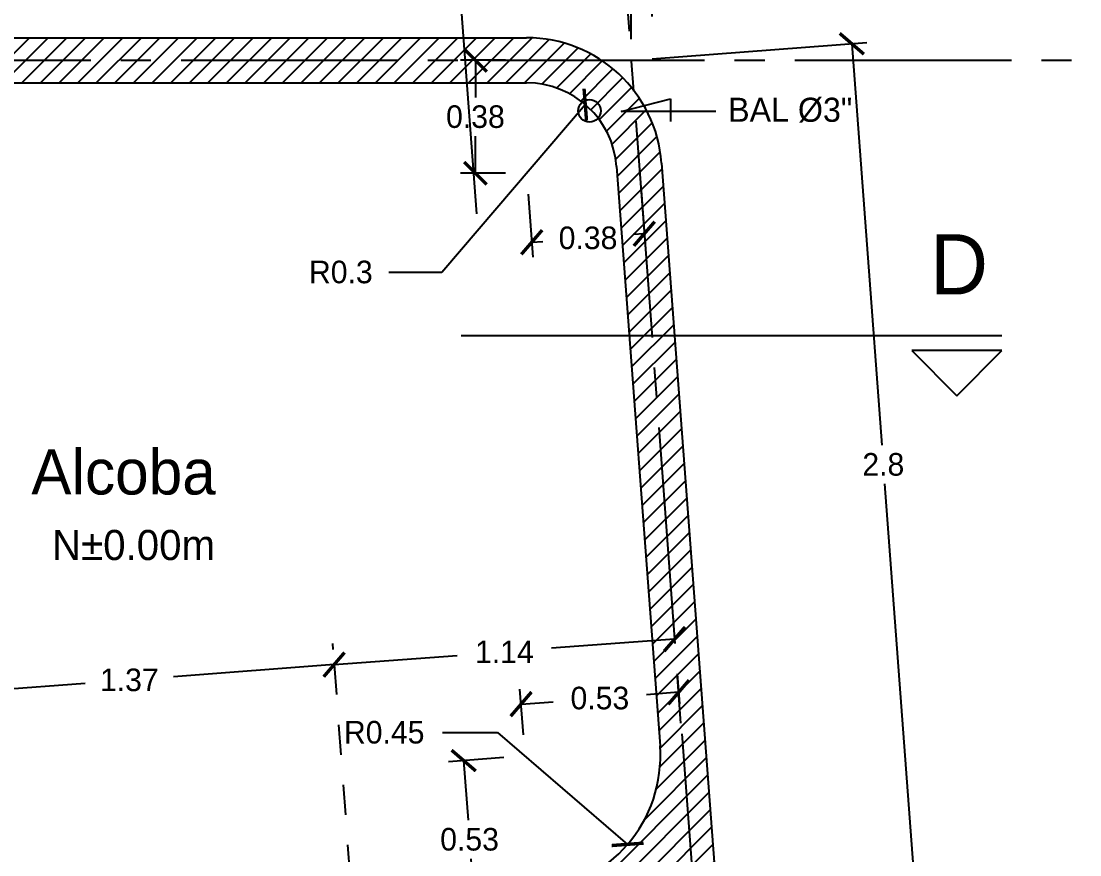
# Model space of a CAD drawing. Extents: x 132.5 to 215, y 54.5 to 129.7.
# Drawn here: x 158.165 to 161.683, y 121.577 to 124.346 of the extents above; entities that cross this region are included whole.
import ezdxf

# ---------------------------------------------------------------- set-up
doc = ezdxf.new("R2010")
doc.units = 0
doc.header["$LTSCALE"] = 0.06
doc.header["$MEASUREMENT"] = 0
doc.header["$PDMODE"] = 34
doc.header["$PDSIZE"] = -5
doc.linetypes.add('ACAD_ISO04W100', pattern=[30.5, 24, -3, 0.5, -3])
doc.layers.get('0').update_dxf_attribs({"linetype": 'CONTINUOUS'})
doc.layers.get('DEFPOINTS').update_dxf_attribs({"linetype": 'CONTINUOUS'})
for name, color, linetype in [('COTAS', 7, 'CONTINUOUS'), ('EJES', 1, 'ACAD_ISO04W100'), ('L005', 46, 'CONTINUOUS'), ('L02', 2, 'CONTINUOUS'), ('L025', 4, 'CONTINUOUS'), ('L05', 3, 'CONTINUOUS'), ('L07', 20, 'CONTINUOUS')]:
    doc.layers.add(name, color=color, linetype=linetype)
doc.styles.add('STYLE3', font='stylu.ttf')
doc.styles.add('STYLE4', font='stylu.ttf')
doc.dimstyles.new('ISO-25', dxfattribs={"dimtxt": 0.075, "dimasz": 0.075, "dimexe": 0.05, "dimexo": 0.07, "dimgap": 0.025, "dimtad": 0, "dimtih": 1, "dimtoh": 1, "dimdsep": 46, "dimtxsty": 'STYLE3', "dimblk1": 'ARCHTICK', "dimblk2": 'ARCHTICK', "dimsah": 1, "dimcen": 1, "dimadec": 0, "dimazin": 0, "dimtfac": 1, "dimtmove": 1, "dimatfit": 3, "dimldrblk": 'ARCHTICK', "dimfxl": 1, "dimtolj": 1, "dimtzin": 0, "dimarcsym": 0})

# ---------------------------------------------------------------- blocks, each defined once
blk = doc.blocks.new('_ARCHTICK')
at = {"color": 0, "linetype": 'ByBlock', "const_width": 0.15}
blk.add_lwpolyline([(-0.5, -0.5), (0.5, 0.5)], dxfattribs=at)
blk = doc.blocks.new('*D66')
at = {"color": 0, "linetype": 'ByBlock'}
for p, q in [((159.105, 92.7964), (159.1065, 92.7764)), ((157.9732, 92.7115), (157.9747, 92.6915)), ((159.1103, 92.7266), (158.7009, 92.6959)), ((157.9785, 92.6417), (158.3878, 92.6724))]:
    blk.add_line(p, q, dxfattribs=at)
at = {"layer": 'DEFPOINTS', "color": 0, "linetype": 'ByBlock'}
for p in [(159.1103, 92.7266), (159.1103, 92.7266), (157.9785, 92.6417)]:
    blk.add_point(p, dxfattribs=at)
at = {"color": 0, "linetype": 'ByBlock', "xscale": 0.075, "yscale": 0.075, "zscale": 0.075}
for p, rotation in [((159.1103, 92.7266), 4.289153328819137), ((157.9785, 92.6417), 184.2891533288192)]:
    blk.add_blockref('_ARCHTICK', p, dxfattribs=dict(at, rotation=rotation))
at = {"color": 0, "linetype": 'ByBlock', "insert": (158.5444, 92.6841), "char_height": 0.075, "attachment_point": 5, "style": 'STYLE3'}
blk.add_mtext('\\A1;1.14', dxfattribs=at)
blk = doc.blocks.new('*D64')
at = {"color": 0, "linetype": 'ByBlock'}
for p, q in [((159.1312, 92.4474), (159.1198, 92.5997)), ((158.6077, 92.4081), (158.5963, 92.5604)), ((159.1235, 92.5498), (159.0169, 92.5418)), ((158.6, 92.5106), (158.7066, 92.5186))]:
    blk.add_line(p, q, dxfattribs=at)
at = {"layer": 'DEFPOINTS', "color": 0, "linetype": 'ByBlock'}
for p in [(159.1235, 92.5498), (159.1365, 92.3776), (158.6129, 92.3383)]:
    blk.add_point(p, dxfattribs=at)
at = {"color": 0, "linetype": 'ByBlock', "xscale": 0.075, "yscale": 0.075, "zscale": 0.075}
for p, rotation in [((159.1235, 92.5498), 4.289153328814684), ((158.6, 92.5106), 184.2891533288147)]:
    blk.add_blockref('_ARCHTICK', p, dxfattribs=dict(at, rotation=rotation))
at = {"color": 0, "linetype": 'ByBlock', "insert": (158.8618, 92.5302), "char_height": 0.075, "attachment_point": 5, "style": 'STYLE3'}
blk.add_mtext('\\A1;0.53', dxfattribs=at)
blk = doc.blocks.new('*D19')
at = {"color": 0, "linetype": 'ByBlock'}
for p, q in [((153.0357, 94.7936), (153.0357, 95.6364)), ((159.0357, 94.7936), (159.0357, 95.6364)), ((153.0357, 95.5864), (155.8763, 95.5864)), ((159.0357, 95.5864), (156.1951, 95.5864))]:
    blk.add_line(p, q, dxfattribs=at)
at = {"layer": 'DEFPOINTS', "color": 0, "linetype": 'ByBlock'}
for p in [(159.0357, 95.5864), (153.0357, 94.7236), (159.0357, 94.7236)]:
    blk.add_point(p, dxfattribs=at)
at = {"color": 0, "linetype": 'ByBlock', "xscale": 0.075, "yscale": 0.075, "zscale": 0.075, "rotation": 180}
blk.add_blockref('_ARCHTICK', (153.0357, 95.5864), dxfattribs=at)
at = {"color": 0, "linetype": 'ByBlock', "xscale": 0.075, "yscale": 0.075, "zscale": 0.075}
blk.add_blockref('_ARCHTICK', (159.0357, 95.5864), dxfattribs=at)
at = {"color": 0, "linetype": 'ByBlock', "insert": (156.0357, 95.5864), "char_height": 0.075, "attachment_point": 5, "style": 'STYLE3'}
blk.add_mtext('\\A1;6.00', dxfattribs=at)
blk = doc.blocks.new('*D40')
at = {"color": 0, "linetype": 'ByBlock'}
for p, q in [((158.337, 93.9452), (158.8133, 94.5015)), ((158.1601, 93.9452), (158.337, 93.9452))]:
    blk.add_line(p, q, dxfattribs=at)
at = {"layer": 'DEFPOINTS', "color": 0, "linetype": 'ByBlock'}
for p in [(158.8133, 94.5015), (158.6182, 94.2736)]:
    blk.add_point(p, dxfattribs=at)
at = {"color": 0, "linetype": 'ByBlock', "xscale": 0.075, "yscale": 0.075, "zscale": 0.075, "rotation": 49.42856211923262}
blk.add_blockref('_ARCHTICK', (158.8133, 94.5015), dxfattribs=at)
at = {"color": 0, "linetype": 'ByBlock', "insert": (158.0009, 93.9452), "char_height": 0.075, "attachment_point": 5, "style": 'STYLE3'}
blk.add_mtext('\\A1;R0.3', dxfattribs=at)
blk = doc.blocks.new('*D38')
at = {"color": 0, "linetype": 'ByBlock'}
for p, q in [((158.5482, 94.6486), (158.3982, 94.6486)), ((158.4482, 94.6486), (158.4482, 94.5252)), ((158.4482, 94.2736), (158.4482, 94.397)), ((158.5482, 94.2736), (158.3982, 94.2736))]:
    blk.add_line(p, q, dxfattribs=at)
at = {"layer": 'DEFPOINTS', "color": 0, "linetype": 'ByBlock'}
for p in [(158.4482, 94.6486), (158.6182, 94.6486), (158.6182, 94.2736)]:
    blk.add_point(p, dxfattribs=at)
at = {"color": 0, "linetype": 'ByBlock', "xscale": 0.075, "yscale": 0.075, "zscale": 0.075}
for p, rotation in [((158.4482, 94.6486), 90), ((158.4482, 94.2736), 270)]:
    blk.add_blockref('_ARCHTICK', p, dxfattribs=dict(at, rotation=rotation))
at = {"color": 0, "linetype": 'ByBlock', "insert": (158.4482, 94.4611), "char_height": 0.075, "attachment_point": 5, "style": 'STYLE3'}
blk.add_mtext('\\A1;0.38', dxfattribs=at)
blk = doc.blocks.new('*D67')
at = {"color": 0, "linetype": 'ByBlock'}
for p, q in [((157.9732, 92.7115), (157.9747, 92.6915)), ((157.9785, 92.6417), (157.4442, 92.6016)), ((156.612, 92.6094), (156.6135, 92.5895)), ((156.6173, 92.5396), (157.1515, 92.5797))]:
    blk.add_line(p, q, dxfattribs=at)
at = {"layer": 'DEFPOINTS', "color": 0, "linetype": 'ByBlock'}
for p in [(157.9785, 92.6417), (157.9785, 92.6417), (156.6173, 92.5396)]:
    blk.add_point(p, dxfattribs=at)
at = {"color": 0, "linetype": 'ByBlock', "xscale": 0.075, "yscale": 0.075, "zscale": 0.075}
for p, rotation in [((157.9785, 92.6417), 4.289153328820333), ((156.6173, 92.5396), 184.2891533288203)]:
    blk.add_blockref('_ARCHTICK', p, dxfattribs=dict(at, rotation=rotation))
at = {"color": 0, "linetype": 'ByBlock', "insert": (157.2979, 92.5906), "char_height": 0.075, "attachment_point": 5, "style": 'STYLE3'}
blk.add_mtext('\\A1;1.37', dxfattribs=at)
blk = doc.blocks.new('*D65')
at = {"color": 0, "linetype": 'ByBlock'}
for p, q in [((158.3383, 92.4166), (158.522, 92.4166)), ((158.522, 92.4166), (158.954, 92.0448))]:
    blk.add_line(p, q, dxfattribs=at)
at = {"layer": 'DEFPOINTS', "color": 0, "linetype": 'ByBlock'}
for p in [(158.6129, 92.3383), (158.954, 92.0448)]:
    blk.add_point(p, dxfattribs=at)
at = {"color": 0, "linetype": 'ByBlock', "xscale": 0.075, "yscale": 0.075, "zscale": 0.075, "rotation": 319.2891533288164}
blk.add_blockref('_ARCHTICK', (158.954, 92.0448), dxfattribs=at)
at = {"color": 0, "linetype": 'ByBlock', "insert": (158.145, 92.4166), "char_height": 0.075, "attachment_point": 5, "style": 'STYLE3'}
blk.add_mtext('\\A1;R0.45', dxfattribs=at)
blk = doc.blocks.new('*D63')
at = {"color": 0, "linetype": 'ByBlock'}
for p, q in [((158.5431, 92.3331), (158.3592, 92.3193)), ((158.4091, 92.323), (158.4239, 92.1256)), ((158.4484, 91.7995), (158.4336, 91.9968)), ((158.5824, 91.8095), (158.3985, 91.7957))]:
    blk.add_line(p, q, dxfattribs=at)
at = {"layer": 'DEFPOINTS', "color": 0, "linetype": 'ByBlock'}
for p in [(158.6129, 92.3383), (158.4484, 91.7995), (158.6522, 91.8148)]:
    blk.add_point(p, dxfattribs=at)
at = {"color": 0, "linetype": 'ByBlock', "xscale": 0.075, "yscale": 0.075, "zscale": 0.075}
for p, rotation in [((158.4091, 92.323), 94.2891533288156), ((158.4484, 91.7995), 274.2891533288156)]:
    blk.add_blockref('_ARCHTICK', p, dxfattribs=dict(at, rotation=rotation))
at = {"color": 0, "linetype": 'ByBlock', "insert": (158.4287, 92.0612), "char_height": 0.075, "attachment_point": 5, "style": 'STYLE3'}
blk.add_mtext('\\A1;0.53', dxfattribs=at)
blk = doc.blocks.new('*D39')
at = {"color": 0, "linetype": 'ByBlock'}
for p, q in [((158.9974, 94.2319), (159.0131, 94.0227)), ((158.6234, 94.2038), (158.6391, 93.9947)), ((158.6354, 94.0445), (158.6718, 94.0473)), ((159.0093, 94.0726), (158.9729, 94.0698))]:
    blk.add_line(p, q, dxfattribs=at)
at = {"layer": 'DEFPOINTS', "color": 0, "linetype": 'ByBlock'}
for p in [(158.9921, 94.3017), (158.6182, 94.2736), (159.0093, 94.0726)]:
    blk.add_point(p, dxfattribs=at)
at = {"color": 0, "linetype": 'ByBlock', "xscale": 0.075, "yscale": 0.075, "zscale": 0.075}
for p, rotation in [((159.0093, 94.0726), 4.289153328822915), ((158.6354, 94.0445), 184.2891533288229)]:
    blk.add_blockref('_ARCHTICK', p, dxfattribs=dict(at, rotation=rotation))
at = {"color": 0, "linetype": 'ByBlock', "insert": (158.8224, 94.0585), "char_height": 0.075, "attachment_point": 5, "style": 'STYLE3'}
blk.add_mtext('\\A1;0.38', dxfattribs=at)
blk = doc.blocks.new('*D71')
at = {"color": 0, "linetype": 'ByBlock'}
for p, q in [((155.5719, 94.7186), (155.5719, 95.3097)), ((158.9661, 94.7186), (158.9661, 95.3097)), ((155.5719, 95.2597), (157.1136, 95.2597)), ((158.9661, 95.2597), (157.4244, 95.2597))]:
    blk.add_line(p, q, dxfattribs=at)
at = {"layer": 'DEFPOINTS', "color": 0, "linetype": 'ByBlock'}
for p in [(158.9661, 95.2597), (155.5719, 94.6486), (158.9661, 94.6486)]:
    blk.add_point(p, dxfattribs=at)
at = {"color": 0, "linetype": 'ByBlock', "xscale": 0.075, "yscale": 0.075, "zscale": 0.075, "rotation": 180}
blk.add_blockref('_ARCHTICK', (155.5719, 95.2597), dxfattribs=at)
at = {"color": 0, "linetype": 'ByBlock', "xscale": 0.075, "yscale": 0.075, "zscale": 0.075}
blk.add_blockref('_ARCHTICK', (158.9661, 95.2597), dxfattribs=at)
at = {"color": 0, "linetype": 'ByBlock', "insert": (157.269, 95.2597), "char_height": 0.075, "attachment_point": 5, "style": 'STYLE3'}
blk.add_mtext('\\A1;3.39', dxfattribs=at)
blk = doc.blocks.new('*D187')
at = {"color": 0, "linetype": 'ByBlock'}
for p, q in [((159.0359, 94.6539), (159.7489, 94.7073)), ((159.6991, 94.7036), (159.7991, 93.3701)), ((159.9086, 91.909), (159.8086, 93.2425)), ((159.2455, 91.8593), (159.9585, 91.9127))]:
    blk.add_line(p, q, dxfattribs=at)
at = {"layer": 'DEFPOINTS', "color": 0, "linetype": 'ByBlock'}
for p in [(158.9661, 94.6486), (159.9086, 91.909), (159.1757, 91.854)]:
    blk.add_point(p, dxfattribs=at)
at = {"color": 0, "linetype": 'ByBlock', "xscale": 0.075, "yscale": 0.075, "zscale": 0.075}
for p, rotation in [((159.6991, 94.7036), 94.28915332881404), ((159.9086, 91.909), 274.2891533288141)]:
    blk.add_blockref('_ARCHTICK', p, dxfattribs=dict(at, rotation=rotation))
at = {"color": 0, "linetype": 'ByBlock', "insert": (159.8038, 93.3063), "char_height": 0.075, "attachment_point": 5, "style": 'STYLE3'}
blk.add_mtext('\\A1;2.8', dxfattribs=at)
blk = doc.blocks.new('CT2')
at = {"layer": 'L07'}
for p, q in [((5.3475, -0.5101), (5.1905, 1.5834)), ((5.2956, -0.9141), (7.0929, -0.9141)), ((7.0929, -0.9641), (6.7929, -0.9641)), ((6.7929, -0.9641), (6.9429, -1.1141)), ((6.9429, -1.1141), (7.0929, -0.9641))]:
    blk.add_line(p, q, dxfattribs=at)
at = {"layer": 'L025', "insert": (6.8534, -0.5774), "char_height": 0.2, "attachment_point": 1, "style": 'STYLE3'}
blk.add_mtext('D', dxfattribs=at)

msp = doc.modelspace()

# ---------------------------------------------------------------- hatches: boundary and pattern name
at = {"layer": 'L005'}
h = msp.add_hatch(dxfattribs=at)
h.set_pattern_fill('ANSI31,_O', color=256, scale=0.35)
h.set_pattern_definition([(45, (1.22652, 29.567298), (-0.030935922, 0.030935922), [])])
h.paths.add_polyline_path([(156.9734, 122.552), (157.1585, 122.552, 0.414214), (157.2335, 122.627, 0.414214), (157.1585, 122.702), (156.9734, 122.702, 0.414214), (156.7234, 122.452), (156.7234, 121.0787, 0.436313), (156.804, 121.0039, 0.382056), (156.8734, 121.0761), (156.8734, 122.452, -0.414214)], flags=17)
edge = h.paths.add_edge_path()
edge.add_arc((154.4441, 118.6931), 0.45, 94.332, 175.7108)
edge.add_line((153.9953, 118.7267), (153.8528, 116.8268))
edge.add_arc((153.9027, 116.8231), 0.05, 175.7108, 270)
edge.add_line((153.9027, 116.7731), (154.0358, 116.7731))
edge.add_arc((154.0358, 116.6231), 0.15, 4.2892, 90, ccw=False)
edge.add_line((154.1854, 116.6343), (154.199, 116.4521))
edge.add_arc((154.0495, 116.4409), 0.15, -90, 4.2892, ccw=False)
edge.add_line((154.0495, 116.2909), (153.8239, 116.2909))
edge.add_arc((153.8239, 116.4409), 0.15, 175.7108, 270, ccw=False)
edge.add_line((153.6743, 116.4521), (154.231, 123.8746))
edge.add_arc((154.6797, 123.8409), 0.45, 90, 175.7108, ccw=False)
edge.add_line((154.6797, 124.2909), (159.8447, 124.2909))
edge.add_arc((159.8447, 123.8409), 0.45, 4.2892, 90, ccw=False)
edge.add_line((160.2935, 123.8746), (160.7946, 117.1926))
edge.add_arc((160.645, 117.1814), 0.15, -90, 4.2892, ccw=False)
edge.add_line((160.645, 117.0314), (160.5373, 117.0314))
edge.add_arc((160.5373, 116.8814), 0.15, 90, 145.7572)
edge.add_arc((159.0638, 117.8844), 1.6325, 283.0449, 325.7572, ccw=False)
edge.add_arc((159.415, 116.3409), 0.05, 200.2733, 290.2733, ccw=False)
edge.add_line((159.3681, 116.3236), (159.3595, 116.3467))
edge.add_arc((159.4299, 116.3727), 0.075, 110.3989, 200.2733, ccw=False)
edge.add_arc((159.0764, 117.8869), 1.4805, 282.7751, 345.3388)
edge.add_arc((160.2668, 117.5754), 0.25, 345.3388, 454.2892)
edge.add_line((160.2481, 117.8247), (159.5719, 117.774))
edge.add_spline(control_points=[(159.5719, 117.774), (159.5662, 117.7641), (159.5396, 117.7269), (159.4487, 117.6891), (159.3284, 117.7405), (159.2902, 117.8649), (159.3295, 117.9249), (159.3454, 117.9491)], knot_values=[0.08343, 0.08343, 0.08343, 0.08343, 0.118113, 0.223811, 0.345056, 0.46956, 0.554104, 0.554104, 0.554104, 0.554104], degree=3, periodic=0)
edge.add_spline(control_points=[(159.3454, 117.9491), (159.3677, 117.9697), (159.3901, 117.9902), (159.4094, 118.0128)], knot_values=[0.120352, 0.120352, 0.120352, 0.120352, 0.21016, 0.21016, 0.21016, 0.21016], degree=3, periodic=0)
edge.add_line((159.4094, 118.0128), (159.3458, 118.8601))
edge.add_line((159.3458, 118.8601), (159.5652, 118.8766))
edge.add_line((159.5652, 118.8766), (159.6176, 118.1786))
edge.add_arc((159.8669, 118.1973), 0.25, 184.2892, 274.2892)
edge.add_line((159.8856, 117.948), (160.3343, 117.9816))
edge.add_arc((160.3156, 118.2309), 0.25, 274.2892, 364.2892)
edge.add_line((160.5649, 118.2496), (160.4826, 119.3465))
edge.add_arc((160.2333, 119.3278), 0.25, 4.2892, 94.2892)
edge.add_line((160.2146, 119.5771), (159.2972, 119.5083))
edge.add_line((159.2972, 119.5083), (159.2149, 120.6052))
edge.add_line((159.2149, 120.6052), (159.4343, 120.6217))
edge.add_line((159.4343, 120.6217), (159.4867, 119.9237))
edge.add_arc((159.736, 119.9424), 0.25, 184.2892, 274.2892)
edge.add_line((159.7547, 119.6931), (160.2034, 119.7267))
edge.add_arc((160.1847, 119.976), 0.25, 274.2892, 364.2892)
edge.add_line((160.434, 119.9947), (160.3518, 121.0916))
edge.add_arc((160.1025, 121.0729), 0.25, 4.2892, 94.2892)
edge.add_line((160.0838, 121.3222), (157.9428, 121.1617))
edge.add_arc((157.9484, 121.0869), 0.075, 94.2892, 180)
edge.add_line((157.8734, 121.0869), (157.8734, 121.0842))
edge.add_arc((157.7983, 121.0815), 0.0751, -85.684, 2.0454, ccw=False)
edge.add_arc((157.7984, 121.0814), 0.075, 180, 274.2892, ccw=False)
edge.add_line((157.7234, 121.0814), (157.7234, 121.2956))
edge.add_line((157.7234, 121.2956), (159.8731, 121.4568))
edge.add_arc((159.8394, 121.9056), 0.45, 274.2892, 364.2892)
edge.add_line((160.2882, 121.9392), (160.1439, 123.8634))
edge.add_arc((159.8447, 123.8409), 0.3, 4.2892, 89.9906)
edge.add_line((159.8448, 124.1409), (157.2833, 124.1413))
edge.add_arc((157.2833, 124.0666), 0.0748, 89.9906, 180)
edge.add_line((157.2085, 124.0666), (157.2085, 123.9768))
edge.add_arc((157.1337, 123.9768), 0.0748, 270, 360, ccw=False)
edge.add_line((157.1337, 123.902), (156.873, 123.902))
edge.add_arc((156.873, 124.0516), 0.1496, 180, 270, ccw=False)
edge.add_line((156.7234, 124.0516), (156.7234, 124.1409))
edge.add_line((156.7234, 124.1409), (154.6797, 124.1409))
edge.add_arc((154.6797, 123.8409), 0.3, 90, 175.7108)
edge.add_line((154.3806, 123.8634), (154.1891, 121.3101))
edge.add_line((154.1891, 121.3101), (154.1891, 121.1373))
edge.add_line((154.1891, 121.1373), (154.1761, 121.1373))
edge.add_line((154.1761, 121.1373), (154.0574, 119.5539))
edge.add_arc((154.3067, 119.5352), 0.25, 175.7108, 274.2892)
edge.add_line((154.3254, 119.2859), (154.965, 119.3338))
edge.add_arc((154.965, 119.2588), 0.075, 0, 90, ccw=False)
edge.add_arc((154.965, 119.2588), 0.075, 274.3106, 360, ccw=False)
edge.add_line((154.9706, 119.184), (154.4101, 119.1418))

# ---------------------------------------------------------------- linework, layer by layer
at = {"layer": 'COTAS'}
for p, q in [((160.1594, 124.046), (160.3235, 124.0881)), ((160.3235, 124.0881), (160.3235, 124.0132)), ((160.4736, 124.046), (160.1594, 124.046))]:
    msp.add_line(p, q, dxfattribs=at)
at = {"layer": 'EJES', "ltscale": 0.5}
for p, q in [((160.0552, 126.048), (161.0495, 112.7909)), ((152.5762, 124.2159), (161.9483, 124.2159))]:
    msp.add_line(p, q, dxfattribs=at)
at = {"layer": 'EJES', "ltscale": 0.025}
msp.add_line((159.205, 122.209), (159.8033, 114.2314), dxfattribs=at)
at = {"layer": 'L02'}
msp.add_circle((160.0541, 124.0484), 0.0375, dxfattribs=at)
at = {"layer": 'L05'}
for p, q in [((154.6797, 124.2909), (159.8447, 124.2909)), ((157.2833, 124.1413), (159.8447, 124.1409)), ((160.1439, 123.8634), (160.2882, 121.9392)), ((160.2935, 123.8746), (160.7946, 117.1926))]:
    msp.add_line(p, q, dxfattribs=at)
for centre, radius, start, end in [((159.8447, 123.8409), 0.45, 4.2892, 90), ((159.8447, 123.8409), 0.3, 4.2892, 90), ((159.8394, 121.9056), 0.45, 274.2892, 4.2892)]:
    msp.add_arc(centre, radius, start, end, dxfattribs=at)

# ---------------------------------------------------------------- block references
at = {"layer": 'L07'}
msp.add_blockref('CT2', (154.3318, 124.2159), dxfattribs=at)

# ---------------------------------------------------------------- texts
at = {"layer": 'COTAS', "insert": (160.7209, 124.0917), "char_height": 0.08, "attachment_point": 2, "style": 'STYLE4'}
msp.add_mtext('BAL %%c3"', dxfattribs=at)
at = {"layer": 'L025', "attachment_point": 2, "style": 'STYLE3'}
for s, insert, char_height in [('Alcoba', (158.5052, 122.924), 0.15), ('N±0.00m', (158.5384, 122.6563), 0.1)]:
    msp.add_mtext(s, dxfattribs=dict(at, insert=insert, char_height=char_height))

# ---------------------------------------------------------------- dimensions: what is measured, and where the dimension line sits
at = {"layer": 'COTAS'}
dim = msp.add_linear_dim(base=(160.2622, 125.1537), p1=(154.2622, 124.2909), p2=(160.2622, 124.2909), text='6.00', dimstyle='ISO-25', override={"dimdle": 0, "dimse1": 0, "dimse2": 0}, dxfattribs=at)
dim.commit()
dim.dimension.update_dxf_attribs({"geometry": '*D19', "text_midpoint": (157.2622, 125.1537), "insert": (1.2265, 29.5673)})
dim = msp.add_linear_dim(base=(160.1926, 124.8269), p1=(156.7984, 124.2159), p2=(160.1926, 124.2159), dimstyle='ISO-25', override={"dimdle": 0, "dimse1": 0, "dimse2": 0}, dxfattribs=at)
dim.commit()
dim.dimension.update_dxf_attribs({"geometry": '*D71', "text_midpoint": (158.4955, 124.8269), "insert": (1.2265, 29.5673)})
for p1, p2, distance, override, picture, middle, set_off in [((160.1926, 124.2159), (160.4022, 121.4213), 0.735, {"dimscale": 1}, '*D187', (161.0304, 122.8736), (1.2265, 29.5673)), ((159.8447150506, 123.8409235705), (159.8447150506, 124.2159235705), 0.1699835033, {"dimdle": 0, "dimse1": 0, "dimse2": 0}, '*D38', (159.6747315474, 124.0284235705), (1.2265188647, 29.5672976246)), ((159.84472, 123.84092), (160.21866, 123.86897), -0.22975, {"dimgap": 0.025, "dimdle": 0, "dimse1": 0, "dimse2": 0}, '*D39', (160.04887, 123.62584), (1.22652, 29.5673)), ((157.843799, 122.106897), (159.204976, 122.208986), 0, {"dimdle": 0, "dimse1": 0, "dimse2": 0}, '*D67', (158.524387, 122.157941), (1.226519, 29.567298)), ((159.8394, 121.9056), (160.363, 121.9449), 0.1727, {"dimgap": 0.025, "dimdle": 0, "dimse1": 0, "dimse2": 0}, '*D64', (160.0883, 122.0975), (1.2265, 29.5673)), ((159.8394, 121.9056), (159.8787, 121.3821), -0.2044, {"dimdle": 0, "dimse1": 0, "dimse2": 0}, '*D63', (159.6553, 121.6285), (1.2265, 29.5673))]:
    dim = msp.add_aligned_dim(p1=p1, p2=p2, distance=distance, dimstyle='ISO-25', override=override, dxfattribs=at)
    dim.commit()
    dim.dimension.update_dxf_attribs({"geometry": picture, "text_midpoint": middle, "insert": set_off})
for center, mpoint, picture, middle in [((159.8447, 123.8409), (160.0398, 124.0688), '*D40', (159.2274, 123.5125)), ((159.8394, 121.9056), (160.1805, 121.6121), '*D65', (159.3715, 121.9839))]:
    dim = msp.add_radius_dim(center=center, mpoint=mpoint, dimstyle='ISO-25', override={"dimdle": 0, "dimse1": 0, "dimse2": 0}, dxfattribs=at)
    dim.commit()
    dim.dimension.update_dxf_attribs({"geometry": picture, "text_midpoint": middle, "dimtype": 164, "insert": (1.2265, 29.5673)})
dim = msp.add_linear_dim(base=(160.3367971148, 122.293872161), p1=(159.2049758981, 122.2089855698), p2=(160.3367971148, 122.293872161), angle=4.2891533288, dimstyle='ISO-25', override={"dimdle": 0, "dimse2": 0}, dxfattribs=at)
dim.commit()
dim.dimension.update_dxf_attribs({"geometry": '*D66', "text_midpoint": (159.7708865065, 122.2514288654), "insert": (1.2265188647, 29.5672976246)})

doc.saveas('drawing.dxf')
